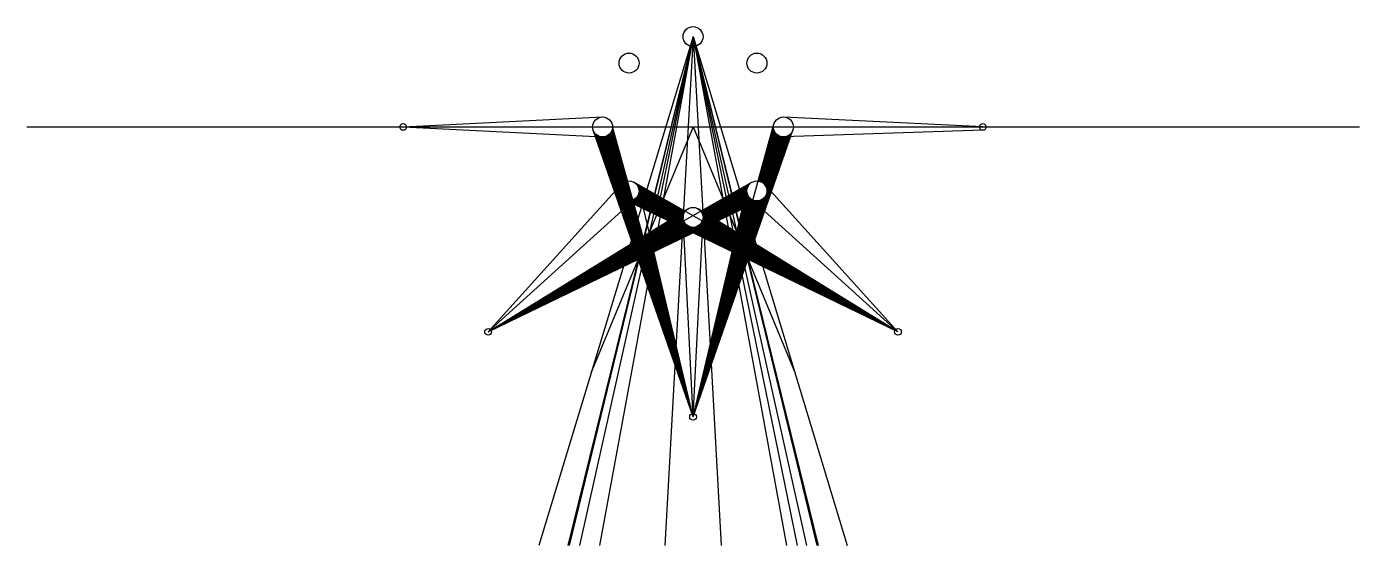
# Model space of a CAD drawing. Header units: inches. Extents: x 50 to 250, y 50 to 128.
import ezdxf

# ---------------------------------------------------------------- set-up
doc = ezdxf.new("R2010")
doc.units = ezdxf.units.IN
doc.header["$MEASUREMENT"] = 0
for name, color, linetype in [('Back', 6, 'Continuous'), ('Camera 1', 1, 'Continuous'), ('Camera 1 Riempimento', 1, 'Continuous'), ('Camera 2', 3, 'Continuous'), ('Camera 2 Riempimento', 3, 'Continuous'), ('Camera 3', 2, 'Continuous'), ('Camera 3 Riempimento', 2, 'Continuous'), ('Camera 4', 4, 'Continuous'), ('Camera 4 Riempimento', 4, 'Continuous')]:
    doc.layers.add(name, color=color, linetype=linetype)

msp = doc.modelspace()

# ---------------------------------------------------------------- hatches: boundary and pattern name
at = {"layer": 'Camera 1 Riempimento'}
h = msp.add_hatch(dxfattribs=at)
h.set_pattern_fill('ANSI31', color=256)
h.paths.add_polyline_path([(157.92, 93.91), (155.93, 94.91), (149.94, 69.68)])
h.paths.add_polyline_path([(156.5, 97.33), (155.93, 94.91), (157.92, 93.91)])
h.paths.add_polyline_path([(158.62, 96.03), (156.5, 97.33), (157.92, 93.91)])
h.paths.add_polyline_path([(156.5, 97.33), (150.72, 100.89, -0.2603), (151.44, 99.62, -0.012534), (151.44, 99.54), (151.32, 97.24), (155.93, 94.91)])
h.paths.add_polyline_path([(151.44, 99.54, -0.542318), (149.26, 98.28), (151.32, 97.24)])
h.paths.add_polyline_path([(158.62, 96.03), (157.92, 93.91), (180.7, 82.43)])
at = {"layer": 'Camera 2 Riempimento'}
h = msp.add_hatch(dxfattribs=at)
h.set_pattern_fill('ANSI31', color=256)
h.paths.add_polyline_path([(141.95, 93.91), (141.26, 96.03), (119.18, 82.43)])
h.paths.add_polyline_path([(143.37, 97.33), (141.95, 93.91), (143.95, 94.91)])
h.paths.add_polyline_path([(143.37, 97.33), (141.26, 96.03), (141.95, 93.91)])
h.paths.add_polyline_path([(148.56, 97.24), (148.45, 99.47, -0.02504), (148.44, 99.62, -0.2603), (149.15, 100.89), (143.37, 97.33), (143.95, 94.91)])
h.paths.add_polyline_path([(149.94, 97.94), (149.26, 98.28, -0.256305), (148.45, 99.47), (148.56, 97.24)])
h.paths.add_polyline_path([(143.95, 94.91), (141.95, 93.91), (149.94, 69.68)])
at = {"layer": 'Camera 3 Riempimento'}
h = msp.add_hatch(dxfattribs=at)
h.set_pattern_fill('ANSI31', color=256)
h.paths.add_polyline_path([(137.87, 113.19, -0.443858), (136.22, 111.69), (135.28, 111.74), (138.18, 103.43), (139.23, 104.6, -0.173143), (140.12, 105.07)])
h.paths.add_polyline_path([(134.95, 112.69), (135.28, 111.74), (136.22, 111.69, -0.291718)])
h.paths.add_polyline_path([(138.84, 103.59, -0.185915), (139.23, 104.6), (138.18, 103.43), (139.19, 100.53), (139.64, 100.93), (138.92, 103.12, -0.079758)])
h.paths.add_polyline_path([(140.12, 105.07, 0.173143), (139.23, 104.6, 0.185915), (138.84, 103.59, 0.534136), (140.91, 102.2)])
h.paths.add_polyline_path([(140.94, 102.11), (140.91, 102.2, -0.435812), (138.92, 103.12), (139.64, 100.93)])
h.paths.add_polyline_path([(140.94, 102.11), (139.64, 100.93), (141.26, 96.03), (142.43, 96.75)])
h.paths.add_polyline_path([(139.64, 100.93), (139.19, 100.53), (140.85, 95.78), (141.26, 96.03)])
h.paths.add_polyline_path([(141.26, 96.03), (140.85, 95.78), (141.15, 94.89), (141.56, 95.12)])
h.paths.add_polyline_path([(142.43, 96.75), (141.26, 96.03), (141.56, 95.12), (142.7, 95.77)])
h.paths.add_polyline_path([(142.71, 95.74), (142.7, 95.77), (141.56, 95.12), (141.95, 93.91)])
h.paths.add_polyline_path([(142.71, 95.74), (141.95, 93.91), (143.06, 94.47)])
h.paths.add_polyline_path([(141.56, 95.12), (141.15, 94.89), (141.56, 93.71), (141.95, 93.91)])
h.paths.add_polyline_path([(141.95, 93.91), (141.56, 93.71), (141.71, 93.31)])
h.paths.add_polyline_path([(141.95, 93.91), (141.71, 93.31), (142.09, 93.5)])
h.paths.add_polyline_path([(143.18, 94.03), (143.06, 94.47), (141.95, 93.91), (142.09, 93.5)])
h.paths.add_polyline_path([(143.18, 94.03), (142.09, 93.5), (149.94, 69.68)])
h.paths.add_polyline_path([(142.09, 93.5), (141.71, 93.31), (149.94, 69.68)])
h = msp.add_hatch(dxfattribs=at)
h.set_pattern_fill('ANSI31', color=256)
h.paths.add_polyline_path([(143.62, 96.29), (142.73, 95.78), (142.71, 95.74), (143.06, 94.47), (143.95, 94.91)])
h.paths.add_polyline_path([(148.56, 97.24), (148.47, 99.04), (143.62, 96.29), (143.95, 94.91)])
h.paths.add_polyline_path([(143.95, 94.91), (143.06, 94.47), (143.18, 94.03), (144.06, 94.45)])
h.paths.add_polyline_path([(148.59, 96.64), (148.56, 97.24), (143.95, 94.91), (144.06, 94.45)])
h.paths.add_polyline_path([(150.59, 97.61), (149.94, 97.94), (148.56, 97.24), (148.59, 96.64)])
h.paths.add_polyline_path([(151.36, 97.97), (151.44, 99.54, -0.269671), (150.61, 98.28), (149.94, 97.94), (150.59, 97.61)])
h.paths.add_polyline_path([(155.42, 99.94), (154.4, 102.41), (151.21, 100.59), (153.66, 99.09)])
h.paths.add_polyline_path([(151.21, 100.59), (151.12, 100.54, -0.167866), (151.44, 99.62, -0.012534), (151.44, 99.54), (151.36, 97.97), (153.66, 99.09)])
h.paths.add_polyline_path([(158.07, 103.94, -0.20835), (158.79, 104.9), (154.4, 102.41), (155.42, 99.94), (157.34, 100.87)])
h.paths.add_polyline_path([(159.28, 101.8), (158.53, 102.48, -0.211975), (158.03, 103.59, -0.058366), (158.07, 103.94), (157.34, 100.87)])
h.paths.add_polyline_path([(160.19, 102.24, -0.305334), (158.53, 102.48), (159.28, 101.8)])
h = msp.add_hatch(dxfattribs=at)
h.set_pattern_fill('ANSI31', color=256)
h.paths.add_polyline_path([(141.71, 93.31), (141.56, 93.71), (119.18, 82.43)])
at = {"layer": 'Camera 4 Riempimento'}
h = msp.add_hatch(dxfattribs=at)
h.set_pattern_fill('ANSI31', color=256)
h.paths.add_polyline_path([(141.8, 103.94, -0.058366), (141.84, 103.59, -0.211975), (141.35, 102.48), (140.94, 102.11), (141.09, 101.56), (142.53, 100.87)])
h.paths.add_polyline_path([(140.94, 102.11), (140.6, 101.8), (141.09, 101.56)])
h.paths.add_polyline_path([(140.94, 102.11), (140.91, 102.2, -0.213571), (139.69, 102.24), (140.6, 101.8)])
h.paths.add_polyline_path([(141.08, 104.9, -0.20835), (141.8, 103.94), (142.53, 100.87), (144.45, 99.94), (145.47, 102.41)])
h.paths.add_polyline_path([(145.47, 102.41), (144.45, 99.94), (146.22, 99.09), (148.67, 100.59)])
h.paths.add_polyline_path([(148.45, 99.47, -0.02504), (148.44, 99.62, -0.167866), (148.76, 100.54), (148.67, 100.59), (146.22, 99.09), (147.48, 98.48), (148.47, 99.04)])
h.paths.add_polyline_path([(148.47, 99.04), (147.48, 98.48), (148.52, 97.97)])
h.paths.add_polyline_path([(149.26, 98.28, -0.186392), (148.54, 99.08), (148.47, 99.04), (148.52, 97.97), (149.28, 97.61), (149.94, 97.94)])
h.paths.add_polyline_path([(150.59, 97.61), (149.94, 97.94), (149.28, 97.61), (149.94, 97.29)])
h.paths.add_polyline_path([(151.32, 97.24), (150.59, 97.61), (149.94, 97.29), (151.29, 96.64)])
h.paths.add_polyline_path([(151.32, 97.24), (151.29, 96.64), (155.82, 94.45), (155.93, 94.91)])
h.paths.add_polyline_path([(156.79, 94.48), (155.93, 94.91), (155.82, 94.45), (156.66, 94.04)])
h.paths.add_polyline_path([(156.79, 94.48), (156.66, 94.04), (157.79, 93.5), (157.92, 93.91)])
h.paths.add_polyline_path([(157.92, 93.91), (157.79, 93.5), (158.17, 93.31)])
h.paths.add_polyline_path([(158.31, 93.71), (157.92, 93.91), (158.17, 93.31)])
h.paths.add_polyline_path([(158.31, 93.71), (158.17, 93.31), (180.7, 82.43)])
h.paths.add_polyline_path([(160.68, 100.53), (160.24, 100.93), (158.62, 96.03), (159.03, 95.78)])
h.paths.add_polyline_path([(160.24, 100.93), (159.28, 101.8), (158.74, 101.54), (157.42, 96.77), (158.62, 96.03)])
h.paths.add_polyline_path([(158.74, 101.54), (157.34, 100.87), (156.5, 97.33), (157.42, 96.77)])
h.paths.add_polyline_path([(158.9, 102.14), (158.53, 102.48, -0.211975), (158.03, 103.59, -0.058366), (158.07, 103.94), (157.34, 100.87), (158.74, 101.54)])
h.paths.add_polyline_path([(160.96, 103.12, -0.203317), (160.19, 102.24), (159.28, 101.8), (160.24, 100.93)])
h.paths.add_polyline_path([(160.19, 102.24, -0.220698), (158.92, 102.22), (158.9, 102.14), (159.28, 101.8)])
h.paths.add_polyline_path([(158.9, 102.14), (158.74, 101.54), (159.28, 101.8)])
h.paths.add_polyline_path([(161.7, 103.43), (160.65, 104.6, -0.185915), (161.03, 103.59, -0.079758), (160.96, 103.12), (160.24, 100.93), (160.68, 100.53)])
h.paths.add_polyline_path([(164.59, 111.72), (163.56, 111.69, -0.424037), (162.01, 113.19), (161.95, 113.19), (159.71, 105.08, -0.180781), (160.65, 104.6), (161.7, 103.43)])
h.paths.add_polyline_path([(164.92, 112.69, -0.309907), (163.56, 111.69), (164.59, 111.72)])
h.paths.add_polyline_path([(158.62, 96.03), (157.42, 96.77), (157.15, 95.78), (158.32, 95.12)])
h.paths.add_polyline_path([(159.03, 95.78), (158.62, 96.03), (158.32, 95.12), (158.72, 94.89)])
h.paths.add_polyline_path([(158.32, 95.12), (157.15, 95.78), (157.92, 93.91)])
h.paths.add_polyline_path([(158.72, 94.89), (158.32, 95.12), (157.92, 93.91), (158.31, 93.71)])
h.paths.add_polyline_path([(157.15, 95.78), (156.79, 94.48), (157.92, 93.91)])
h.paths.add_polyline_path([(158.17, 93.31), (157.79, 93.5), (149.94, 69.68)])

# ---------------------------------------------------------------- linework, layer by layer
at = {"lineweight": 30}
msp.add_line((49.94, 113.19), (249.94, 113.19), dxfattribs=at)
for p, q in [((149.94, 113.19), (134.63, 76.23)), ((149.94, 113.19), (165.25, 76.23)), ((149.94, 69.68), (148.44, 99.62)), ((149.94, 69.68), (151.44, 99.54))]:
    msp.add_line(p, q)
for centre, radius in [((149.94, 99.62), 1.5), ((149.94, 69.68), 0.5)]:
    msp.add_circle(centre, radius)
at = {"layer": 'Back'}
for q in [(126.8, 50.37), (131.14, 50.37), (131.37, 50.37), (132.89, 50.37), (135.93, 50.37), (144.45, 99.94), (145.71, 50.37), (154.17, 50.37), (163.95, 50.37), (165.57, 50.37), (166.99, 50.37), (168.51, 50.37), (168.74, 50.37), (173.08, 50.37)]:
    msp.add_line((149.94, 126.76), q, dxfattribs=at)
msp.add_circle((149.94, 126.76), 1.5, dxfattribs=at)
at = {"layer": 'Camera 1'}
for p, q in [((180.7, 82.43), (160.65, 104.6)), ((149.94, 69.68), (158.07, 103.94)), ((149.94, 69.68), (160.96, 103.12)), ((180.7, 82.43), (158.53, 102.48)), ((180.7, 82.43), (150.72, 100.89)), ((180.7, 82.43), (149.26, 98.28))]:
    msp.add_line(p, q, dxfattribs=at)
for centre, radius in [((159.53, 103.59), 1.5), ((180.7, 82.43), 0.5)]:
    msp.add_circle(centre, radius, dxfattribs=at)
at = {"layer": 'Camera 2'}
for p, q in [((119.18, 82.43), (139.23, 104.6)), ((119.18, 82.43), (141.35, 102.48)), ((149.94, 69.68), (138.92, 103.12)), ((149.94, 69.68), (141.8, 103.94)), ((119.18, 82.43), (149.15, 100.89)), ((119.18, 82.43), (150.61, 98.28))]:
    msp.add_line(p, q, dxfattribs=at)
for centre, radius in [((140.34, 103.59), 1.5), ((119.18, 82.43), 0.5)]:
    msp.add_circle(centre, radius, dxfattribs=at)
at = {"layer": 'Camera 3'}
for p, q in [((106.44, 113.19), (136.37, 114.69)), ((106.44, 113.19), (136.37, 111.69)), ((149.94, 69.68), (134.95, 112.69)), ((149.94, 69.68), (137.87, 113.19)), ((119.18, 82.43), (158.79, 104.9)), ((119.18, 82.43), (160.19, 102.24))]:
    msp.add_line(p, q, dxfattribs=at)
for centre, radius in [((159.53, 122.78), 1.5), ((136.37, 113.19), 1.5), ((106.44, 113.19), 0.5)]:
    msp.add_circle(centre, radius, dxfattribs=at)
at = {"layer": 'Camera 4'}
for p, q in [((193.44, 113.19), (163.58, 114.68)), ((149.94, 69.68), (162.06, 113.59)), ((149.94, 69.68), (164.92, 112.69)), ((193.44, 112.69), (163.56, 111.69)), ((180.7, 82.43), (141.08, 104.9)), ((180.7, 82.43), (139.69, 102.24))]:
    msp.add_line(p, q, dxfattribs=at)
for centre, radius in [((140.34, 122.78), 1.5), ((163.51, 113.19), 1.5), ((193.44, 113.19), 0.5)]:
    msp.add_circle(centre, radius, dxfattribs=at)

doc.saveas('drawing.dxf')
